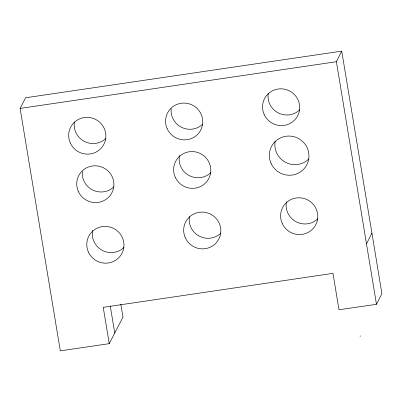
<?xml version="1.0" encoding="UTF-8"?>
<svg xmlns="http://www.w3.org/2000/svg" width="402" height="402" viewBox="0 0 402 402"><rect width="100%" height="100%" fill="white"/><g stroke="black" fill="none" stroke-linecap="round" stroke-linejoin="round"><path stroke-width="0.6" d="M109.259 343.66L103.234 307.344L332.962 273.365L338.981 309.761L376.473 304.319L336.399 61.717L341.725 51.139L25.582 97.771L20.1 108.429L60.315 350.861L109.259 343.66L122.972 317.148L120.831 304.208M366.604 243.647L371.925 233.065L341.725 51.139M376.473 304.319L381.9 293.726L371.925 233.065M20.1 108.429L336.399 61.717M359.991 336.132L360.669 336.032M110.264 305.982L114.741 333.057M210.859 172.584A18.668 18.321 27.5 0 1 188.945 175.453A18.668 18.321 27.5 0 1 179.483 155.499M113.957 186.819A18.668 18.321 27.5 0 1 92.857 190.101A18.668 18.321 27.5 0 1 82.32 171.503M105.917 138.373A18.668 18.321 27.5 0 1 84.274 141.378A18.668 18.321 27.5 0 1 74.44 121.866M202.799 124.112A18.668 18.321 27.5 0 1 181.699 127.389A18.668 18.321 27.5 0 1 171.162 108.791M299.751 109.831A18.668 18.321 27.5 0 1 278.109 112.836A18.668 18.321 27.5 0 1 268.275 93.329M124.012 247.416A18.668 18.321 27.5 0 1 102.093 250.28A18.668 18.321 27.5 0 1 92.641 230.321M220.904 233.11A18.668 18.321 27.5 0 1 199.256 236.125A18.668 18.321 27.5 0 1 189.417 216.618M317.846 218.799A18.668 18.321 27.5 0 1 295.932 221.668A18.668 18.321 27.5 0 1 286.47 201.714M308.917 158.885A19.889 19.522 27.5 0 1 285.571 162.333A19.889 19.522 27.5 0 1 275.189 141.142M175.272 177.287A18.668 18.321 27.5 0 0 207.321 180.91A18.668 18.321 27.5 0 0 194.045 151.685A18.668 18.321 27.5 0 0 175.272 177.287M78.37 191.508A18.668 18.321 27.5 0 0 110.419 195.151A18.668 18.321 27.5 0 0 97.158 165.915A18.668 18.321 27.5 0 0 78.37 191.508M70.335 143.062A18.668 18.321 27.5 0 0 102.384 146.7A18.668 18.321 27.5 0 0 89.118 117.469A18.668 18.321 27.5 0 0 70.335 143.062M167.217 128.801A18.668 18.321 27.5 0 0 199.266 132.439A18.668 18.321 27.5 0 0 186 103.203A18.668 18.321 27.5 0 0 167.217 128.801M264.169 114.52A18.668 18.321 27.5 0 0 296.219 118.163A18.668 18.321 27.5 0 0 282.953 88.927A18.668 18.321 27.5 0 0 264.169 114.52M88.425 252.104A18.668 18.321 27.5 0 0 120.474 255.742A18.668 18.321 27.5 0 0 107.208 226.512A18.668 18.321 27.5 0 0 88.425 252.104M185.317 237.813A18.668 18.321 27.5 0 0 217.366 241.436A18.668 18.321 27.5 0 0 204.09 212.211A18.668 18.321 27.5 0 0 185.317 237.813M282.259 223.497A18.668 18.321 27.5 0 0 314.309 227.125A18.668 18.321 27.5 0 0 301.033 197.9A18.668 18.321 27.5 0 0 282.259 223.497M271.104 163.453A19.889 19.522 27.5 0 0 305.254 167.317A19.889 19.522 27.5 0 0 291.108 136.172A19.889 19.522 27.5 0 0 271.104 163.453"/></g></svg>
